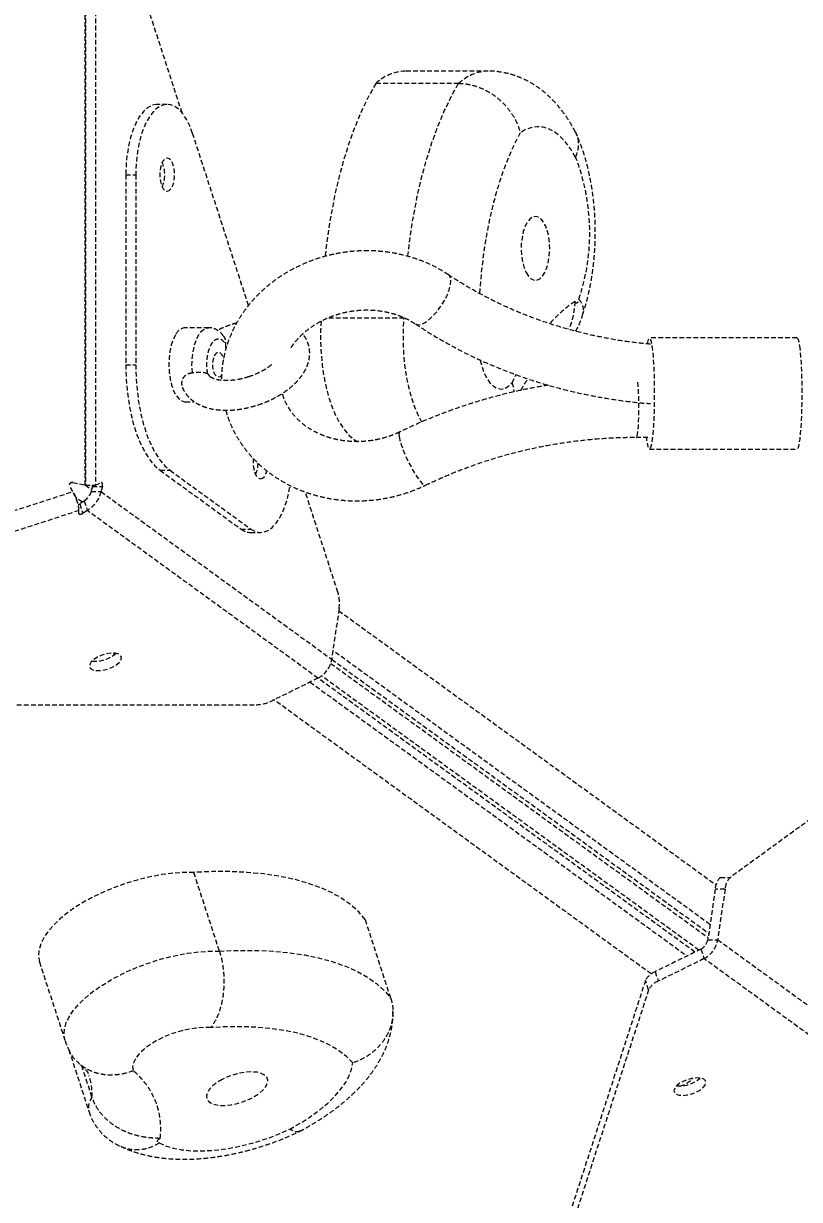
# Model space of a CAD drawing. Header units: millimetres. Extents: x -6061 to 5100, y -3651 to 3328.
# Drawn here: x -997 to -787.3, y -200.9 to 116.9 of the extents above; entities that cross this region are included whole.
import ezdxf

# ---------------------------------------------------------------- set-up
doc = ezdxf.new("R2010")
doc.units = ezdxf.units.MM
doc.linetypes.add('HIDDEN', pattern=[1.905, 1.27, -0.635])
for name, color, linetype in [('DIKOM_ОБЪЕКТ', 7, 'Continuous'), ('DIKOM_РАЗМЕР_ЗОНА', 7, 'Continuous'), ('DIKOM_РАЗМЕР_ОБЪЕКТА', 7, 'Continuous')]:
    doc.layers.add(name, color=color, linetype=linetype)
doc.styles.add('style1', font='arialbd.ttf', dxfattribs={"width": 0.8})
doc.dimstyles.new('1-50', dxfattribs={"dimtxt": 300, "dimasz": 200, "dimexe": 100, "dimexo": 0, "dimgap": 100, "dimtad": 1, "dimtxsty": 'style1', "dimcen": 200, "dimclrd": 7, "dimclre": 7, "dimclrt": 7, "dimadec": 1, "dimazin": 2, "dimtfac": 1, "dimtmove": 0, "dimatfit": 2, "dimfxl": 0, "dimlwd": 25, "dimlwe": 18, "dimarcsym": 0})

# ---------------------------------------------------------------- blocks, each defined once
blk = doc.blocks.new('*D0')
at = {"layer": 'Defpoints', "color": 0, "transparency": 16777216}
for p in [(3244.44, 1090.08), (-2954.24, -571.35), (3244.44, -1487.03)]:
    blk.add_point(p, dxfattribs=at)
at = {"layer": 'DIKOM_РАЗМЕР_ОБЪЕКТА', "color": 7, "lineweight": 18, "transparency": 16777216}
for p, q in [((3244.44, 1090.08), (3244.44, -1587.03)), ((-2954.24, -571.35), (-2954.24, -1587.03))]:
    blk.add_line(p, q, dxfattribs=at)
at = {"layer": 'DIKOM_РАЗМЕР_ОБЪЕКТА', "color": 7, "lineweight": 25, "transparency": 16777216}
blk.add_line((-2754.24, -1487.03), (3044.44, -1487.03), dxfattribs=at)
at = {"layer": 'DIKOM_РАЗМЕР_ОБЪЕКТА', "color": 7, "transparency": 16777216}
for points in [[(-2754.24, -1453.69), (-2754.24, -1520.36), (-2954.24, -1487.03)], [(3044.44, -1453.69), (3044.44, -1520.36), (3244.44, -1487.03)]]:
    blk.add_solid(points, dxfattribs=at)
at = {"layer": 'DIKOM_РАЗМЕР_ОБЪЕКТА', "color": 7, "transparency": 16777216, "insert": (279.31, -1118.98), "char_height": 300, "attachment_point": 5, "style": 'style1'}
blk.add_mtext('{\\fArial|b0|i0|c204|p34;\\H1.75x;6200}', dxfattribs=at)
blk = doc.blocks.new('*D1')
at = {"layer": 'Defpoints', "color": 0, "transparency": 16777216}
for p in [(2324.34, 3327.92), (-5419.16, -2822.08), (-1808.64, -2822.08)]:
    blk.add_point(p, dxfattribs=at)
at = {"layer": 'DIKOM_РАЗМЕР_ЗОНА', "color": 7, "lineweight": 18, "transparency": 16777216}
for p, q in [((2324.34, 3327.92), (-5519.16, 3327.92)), ((-1808.64, -2822.08), (-5519.16, -2822.08))]:
    blk.add_line(p, q, dxfattribs=at)
at = {"layer": 'DIKOM_РАЗМЕР_ЗОНА', "color": 7, "lineweight": 25, "transparency": 16777216}
blk.add_line((-5419.16, 3127.92), (-5419.16, -2622.08), dxfattribs=at)
at = {"layer": 'DIKOM_РАЗМЕР_ЗОНА', "color": 7, "transparency": 16777216}
for points in [[(-5452.49, 3127.92), (-5385.83, 3127.92), (-5419.16, 3327.92)], [(-5452.49, -2622.08), (-5385.83, -2622.08), (-5419.16, -2822.08)]]:
    blk.add_solid(points, dxfattribs=at)
at = {"layer": 'DIKOM_РАЗМЕР_ЗОНА', "color": 7, "transparency": 16777216, "insert": (-5787.21, -178.18), "char_height": 300, "attachment_point": 5, "rotation": 90, "style": 'style1'}
blk.add_mtext('{\\fArial|b0|i0|c204|p34;\\H1.75x;6150}', dxfattribs=at)
blk = doc.blocks.new('*D2')
at = {"layer": 'Defpoints', "color": 0, "transparency": 16777216}
for p in [(5097.78, 1174.32), (-4808.91, -571.39), (5097.78, -3550.63)]:
    blk.add_point(p, dxfattribs=at)
at = {"layer": 'DIKOM_РАЗМЕР_ЗОНА', "color": 7, "lineweight": 18, "transparency": 16777216}
for p, q in [((5097.78, 1174.32), (5097.78, -3650.63)), ((-4808.91, -571.39), (-4808.91, -3650.63))]:
    blk.add_line(p, q, dxfattribs=at)
at = {"layer": 'DIKOM_РАЗМЕР_ЗОНА', "color": 7, "lineweight": 25, "transparency": 16777216}
blk.add_line((-4608.91, -3550.63), (4897.78, -3550.63), dxfattribs=at)
at = {"layer": 'DIKOM_РАЗМЕР_ЗОНА', "color": 7, "transparency": 16777216}
for points in [[(-4608.91, -3517.3), (-4608.91, -3583.96), (-4808.91, -3550.63)], [(4897.78, -3517.3), (4897.78, -3583.96), (5097.78, -3550.63)]]:
    blk.add_solid(points, dxfattribs=at)
at = {"layer": 'DIKOM_РАЗМЕР_ЗОНА', "color": 7, "transparency": 16777216, "insert": (864.15, -3182.58), "char_height": 300, "attachment_point": 5, "style": 'style1'}
blk.add_mtext('{\\fArial|b0|i0|c204|p34;\\H1.75x;9900}', dxfattribs=at)
blk = doc.blocks.new('*D3')
at = {"layer": 'Defpoints', "color": 0, "transparency": 16777216}
for p in [(-3174.2, 1527.92), (2804.07, 1527.92), (-2373.39, -1022.08)]:
    blk.add_point(p, dxfattribs=at)
at = {"layer": 'DIKOM_РАЗМЕР_ОБЪЕКТА', "color": 7, "lineweight": 18, "transparency": 16777216}
for p, q in [((2804.07, 1527.92), (-3274.2, 1527.92)), ((-2373.39, -1022.08), (-3274.2, -1022.08))]:
    blk.add_line(p, q, dxfattribs=at)
at = {"layer": 'DIKOM_РАЗМЕР_ОБЪЕКТА', "color": 7, "lineweight": 25, "transparency": 16777216}
blk.add_line((-3174.2, -822.08), (-3174.2, 1327.92), dxfattribs=at)
at = {"layer": 'DIKOM_РАЗМЕР_ОБЪЕКТА', "color": 7, "transparency": 16777216}
for points in [[(-3207.54, 1327.92), (-3140.87, 1327.92), (-3174.2, 1527.92)], [(-3207.54, -822.08), (-3140.87, -822.08), (-3174.2, -1022.08)]]:
    blk.add_solid(points, dxfattribs=at)
at = {"layer": 'DIKOM_РАЗМЕР_ОБЪЕКТА', "color": 7, "transparency": 16777216, "insert": (-3542.25, 166.98), "char_height": 300, "attachment_point": 5, "rotation": 90, "style": 'style1'}
blk.add_mtext('{\\fArial|b0|i0|c204|p34;\\H1.75x;2550}', dxfattribs=at)

msp = doc.modelspace()

# ---------------------------------------------------------------- linework, layer by layer
at = {"layer": 'DIKOM_ОБЪЕКТ', "color": 7, "linetype": 'HIDDEN', "lineweight": 15}
for p, q in [((-980.326, -7.829), (-980.329, 139.151)), ((-980.244, 139.151), (-980.241, -7.83)), ((-977.561, 139.151), (-977.558, -7.829)), ((-954.146, 92.729), (-968.373, 136.519)), ((-871.422, 103.994), (-893.782, 103.994)), ((-879.467, 100.685), (-901.828, 100.685)), ((-958.197, 95.027), (-960.88, 95.027)), ((-936.21, 40.678), (-951.323, 87.194)), ((-969.375, 76.027), (-966.691, 76.028)), ((-969.375, 76.027), (-969.373, 24.69)), ((-966.691, 76.028), (-966.69, 24.69)), ((-894.18, 37.294), (-914.801, 37.294)), ((-947.015, 34.689), (-953.276, 34.688)), ((-788.018, 31.906), (-827.867, 31.906)), ((-969.373, 24.69), (-966.69, 24.69)), ((-864.999, 19.813), (-863.885, 22.1)), ((-953.275, 14.688), (-950.882, 14.688)), ((-831.502, 5.087), (-828.064, 5.087)), ((-980.241, 0.296), (-980.327, 0.574)), ((-827.867, 1.906), (-788.018, 1.906)), ((-980.326, -6.34), (-980.241, -6.43)), ((-960.103, -3.843), (-957.42, -3.843)), ((-960.103, -3.843), (-938.27, -19.711)), ((-957.42, -3.843), (-935.586, -19.711)), ((-983.676, -9.609), (-984.468, -8.202)), ((-983.704, -7.151), (-980.326, -7.829)), ((-983.704, -7.151), (-983.704, -7.151)), ((-983.704, -7.151), (-980.326, -7.83)), ((-980.326, -7.812), (-978.606, -9.063)), ((-980.326, -7.83), (-980.326, -7.829)), ((-980.241, -7.83), (-977.558, -7.829)), ((-978.389, -8.202), (-978.743, -9.609)), ((-978.524, -7.83), (-978.347, -7.959)), ((-978.389, -8.202), (-975.706, -8.202)), ((-977.558, -7.829), (-976.048, -7.151)), ((-975.706, -8.202), (-976.06, -9.609)), ((-1123.059, -54.895), (-983.676, -9.609)), ((-982.425, -12.474), (-982.904, -10.999)), ((-981.091, -12.471), (-982.838, -11.201)), ((-980.597, -12.161), (-981.826, -12.932)), ((-980.597, -12.161), (-979.768, -14.713)), ((-978.743, -9.609), (-976.06, -9.609)), ((-976.06, -9.609), (-913.734, -54.901)), ((-912.07, -36.778), (-920.877, -9.671)), ((-982.018, -14.713), (-1121.401, -59.999)), ((-982.102, -15.484), (-982.018, -14.713)), ((-981.826, -12.932), (-980.997, -15.484)), ((-979.768, -14.713), (-980.997, -15.484)), ((-917.442, -60.005), (-979.768, -14.713)), ((-938.27, -19.711), (-935.586, -19.711)), ((-935.644, -20.641), (-932.961, -20.641)), ((-911.753, -41.262), (-913.734, -54.901)), ((-911.828, -41.779), (-809.889, -115.842)), ((-714.933, -47.632), (-806.025, -113.825)), ((-811.528, -126.56), (-913.393, -52.551)), ((-913.995, -56.005), (-812.039, -130.081)), ((-913.734, -54.902), (-811.869, -128.912)), ((-917.442, -60.005), (-929.801, -66.104)), ((-815.578, -134.015), (-917.443, -60.005)), ((-814.519, -133.492), (-916.475, -59.416)), ((-919.574, -61.057), (-817.709, -135.066)), ((-827.395, -139.938), (-929.335, -65.874)), ((-1116.901, -67.182), (-934.164, -67.187)), ((-944.081, -133.742), (-950.991, -112.476)), ((-808.709, -113.825), (-806.025, -113.825)), ((-810.144, -117.035), (-812.125, -130.673)), ((-807.461, -117.035), (-810.144, -117.035)), ((-807.461, -117.035), (-809.442, -130.673)), ((-897.764, -146.478), (-904.674, -125.211)), ((-813.979, -133.225), (-826.338, -139.325)), ((-813.979, -133.225), (-813.15, -135.777)), ((-812.125, -130.673), (-809.442, -130.673)), ((-809.442, -130.673), (-747.111, -175.963)), ((-813.15, -135.777), (-825.509, -141.877)), ((-750.82, -181.067), (-813.15, -135.777)), ((-992.698, -136.672), (-985.788, -157.938)), ((-826.338, -139.325), (-825.509, -141.877)), ((-828.948, -141.682), (-863.857, -249.096)), ((-828.118, -144.234), (-828.948, -141.682)), ((-828.118, -144.234), (-863.028, -251.648)), ((-984.759, -160.406), (-979.319, -177.149)), ((-978.505, -173.2), (-981.254, -164.738))]:
    msp.add_line(p, q, dxfattribs=at)
at = {"layer": 'DIKOM_ОБЪЕКТ', "color": 7, "linetype": 'HIDDEN', "lineweight": 15, "flags": 128}
for points in [[(-901.828, 100.685), (-903.803, 97.114), (-905.664, 93.248), (-907.402, 89.106), (-909.009, 84.707), (-910.476, 80.072), (-911.798, 75.223), (-912.969, 70.181), (-913.981, 64.973), (-914.831, 59.621), (-915.515, 54.151), (-915.534, 53.98)], [(-893.172, 53.991), (-893.155, 54.151), (-892.471, 59.621), (-891.62, 64.973), (-890.608, 70.181), (-889.438, 75.223), (-888.116, 80.072), (-886.648, 84.707), (-885.041, 89.106), (-883.303, 93.248), (-881.442, 97.114), (-879.467, 100.685)], [(-960.88, 95.027), (-961.176, 95.015), (-962.355, 94.738), (-963.505, 94.097), (-964.604, 93.104), (-965.63, 91.779), (-966.564, 90.147), (-967.387, 88.24), (-968.084, 86.096), (-968.64, 83.755), (-969.046, 81.265), (-969.292, 78.672), (-969.375, 76.027)], [(-951.323, 87.194), (-952.085, 89.225), (-952.965, 90.998), (-953.948, 92.481), (-955.013, 93.643), (-956.141, 94.462), (-957.308, 94.923), (-958.492, 95.015), (-959.671, 94.738), (-960.821, 94.097), (-961.92, 93.104), (-962.947, 91.779), (-963.88, 90.147), (-964.704, 88.24), (-965.4, 86.096), (-965.957, 83.756), (-966.362, 81.265), (-966.608, 78.672), (-966.691, 76.028)], [(-847.845, 80.786), (-849.116, 82.916), (-850.475, 84.753), (-851.91, 86.277), (-853.405, 87.473), (-854.946, 88.33), (-856.518, 88.839), (-858.105, 88.994), (-859.691, 88.794), (-861.26, 88.242), (-862.796, 87.342)], [(-862.796, 87.342), (-864.47, 84.092), (-866.034, 80.578), (-867.478, 76.817), (-868.795, 72.83), (-869.978, 68.638), (-871.021, 64.264), (-871.917, 59.731), (-872.663, 55.063), (-873.254, 50.286), (-873.688, 45.424), (-873.79, 43.897)], [(-958.195, 71.527), (-957.628, 71.709), (-957.108, 72.241), (-956.675, 73.08), (-956.365, 74.157), (-956.204, 75.386), (-956.204, 76.667), (-956.365, 77.896), (-956.675, 78.973), (-957.108, 79.812), (-957.629, 80.344), (-958.195, 80.527), (-958.762, 80.344), (-959.283, 79.812), (-959.716, 78.974), (-960.026, 77.896), (-960.187, 76.667), (-960.187, 75.386), (-960.026, 74.158), (-959.716, 73.08), (-959.283, 72.241), (-958.762, 71.709), (-958.195, 71.527)], [(-861.191, 49.561), (-860.549, 48.566), (-859.831, 47.881), (-859.066, 47.533), (-858.286, 47.536), (-857.521, 47.891), (-856.805, 48.582), (-856.165, 49.582), (-855.628, 50.849), (-855.216, 52.333), (-854.947, 53.971), (-854.83, 55.696), (-854.871, 57.44), (-855.068, 59.128), (-855.413, 60.694), (-855.892, 62.072), (-856.485, 63.207), (-857.169, 64.051), (-857.914, 64.57), (-858.691, 64.744), (-859.467, 64.564), (-860.212, 64.038), (-860.893, 63.188), (-861.485, 62.049), (-861.961, 60.666), (-862.304, 59.098), (-862.498, 57.407), (-862.536, 55.664), (-862.416, 53.939), (-862.144, 52.303), (-861.73, 50.824), (-861.191, 49.561)], [(-891.053, 35.662), (-890.955, 35.605), (-890.28, 35.461), (-889.432, 35.637), (-888.453, 36.126), (-887.387, 36.904), (-886.286, 37.935), (-885.199, 39.17), (-884.177, 40.553), (-883.27, 42.018), (-882.519, 43.497), (-881.959, 44.921), (-881.616, 46.222), (-881.507, 47.341), (-881.637, 48.225), (-881.998, 48.833), (-882.159, 48.962)], [(-847.983, 41.803), (-847.857, 41.573), (-847.709, 41.424), (-847.549, 41.366), (-847.388, 41.403), (-847.237, 41.533), (-847.105, 41.747), (-847.004, 42.029), (-846.938, 42.361)], [(-916.602, 36.485), (-916.72, 34.098), (-916.738, 30.878), (-916.598, 27.672), (-916.299, 24.521), (-915.846, 21.464), (-915.243, 18.538), (-914.5, 15.779), (-913.624, 13.222), (-912.627, 10.897), (-911.521, 8.834), (-910.32, 7.058), (-909.037, 5.591), (-907.69, 4.451), (-906.723, 3.858)], [(-889.338, 9.134), (-890.267, 10.897), (-891.264, 13.222), (-892.139, 15.779), (-892.883, 18.538), (-893.485, 21.464), (-893.938, 24.521), (-894.237, 27.672), (-894.378, 30.878), (-894.359, 34.098), (-894.18, 37.294)], [(-955.929, 32.737), (-956.562, 31.468), (-957.077, 29.955), (-957.454, 28.251), (-957.68, 26.418), (-957.746, 24.523), (-957.651, 22.634), (-957.398, 20.819), (-956.996, 19.143), (-956.46, 17.669), (-955.808, 16.448), (-955.065, 15.524), (-954.257, 14.932), (-953.414, 14.693), (-953.275, 14.688)], [(-951.373, 22.455), (-951.483, 24.371), (-951.427, 26.298), (-951.207, 28.166), (-950.83, 29.903), (-950.31, 31.446), (-949.668, 32.737), (-948.927, 33.728), (-948.114, 34.382), (-947.26, 34.673), (-947.008, 34.689)], [(-828.425, 30.461), (-828.354, 30.818), (-828.164, 31.511), (-827.966, 31.862), (-827.767, 31.862), (-827.569, 31.511), (-827.379, 30.819), (-827.2, 29.8)], [(-788.018, 31.906), (-787.918, 31.862), (-787.721, 31.511), (-787.53, 30.819), (-787.351, 29.8)], [(-827.2, 29.8), (-827.036, 28.479), (-826.892, 26.887), (-826.771, 25.06), (-826.676, 23.043), (-826.608, 20.882), (-826.57, 18.627), (-826.563, 16.333), (-826.585, 14.051), (-826.638, 11.837), (-826.72, 9.741), (-826.829, 7.813), (-826.961, 6.099), (-827.116, 4.638), (-827.287, 3.464), (-827.473, 2.605), (-827.667, 2.082), (-827.866, 1.906), (-828.066, 2.081), (-828.26, 2.604), (-828.445, 3.463), (-828.617, 4.636), (-828.67, 5.087)], [(-787.351, 29.8), (-787.188, 28.479), (-787.044, 26.887), (-786.923, 25.06), (-786.827, 23.043), (-786.76, 20.882), (-786.722, 18.627), (-786.714, 16.333), (-786.737, 14.051), (-786.79, 11.837), (-786.872, 9.741), (-786.98, 7.813), (-787.113, 6.099), (-787.267, 4.638), (-787.439, 3.464), (-787.624, 2.605), (-787.819, 2.082), (-788.018, 1.906), (-788.018, 1.906)], [(-943.428, 21.952), (-943.875, 21.445), (-944.37, 21.29), (-944.862, 21.503), (-945.296, 22.061), (-945.625, 22.904), (-945.814, 23.94), (-945.842, 25.058), (-945.707, 26.135), (-945.422, 27.056), (-945.019, 27.72), (-944.542, 28.056), (-944.042, 28.027), (-943.573, 27.636), (-943.186, 26.926), (-942.965, 26.18)], [(-873.613, 25.885), (-873.242, 24.436), (-872.605, 22.608), (-871.841, 21.041), (-870.972, 19.776), (-870.022, 18.85), (-869.017, 18.286), (-867.984, 18.1), (-866.951, 18.299), (-865.947, 18.875), (-864.999, 19.813)], [(-969.373, 24.69), (-969.286, 21.27), (-969.024, 17.895), (-968.593, 14.608), (-967.997, 11.453), (-967.243, 8.47), (-966.343, 5.699), (-965.307, 3.175), (-964.15, 0.932), (-962.885, -1.002), (-961.531, -2.6), (-960.103, -3.843)], [(-966.69, 24.69), (-966.602, 21.27), (-966.341, 17.895), (-965.909, 14.608), (-965.313, 11.453), (-964.56, 8.47), (-963.66, 5.699), (-962.624, 3.175), (-961.466, 0.932), (-960.202, -1.001), (-958.847, -2.6), (-957.42, -3.843)], [(-831.146, 19.964), (-831.026, 18.925), (-830.928, 17.612), (-830.857, 16.088), (-830.816, 14.424), (-830.807, 12.697), (-830.83, 10.988), (-830.885, 9.378), (-830.969, 7.941), (-831.078, 6.744), (-831.206, 5.845), (-831.349, 5.283), (-831.498, 5.087), (-831.502, 5.087)], [(-895.338, 6.534), (-895.433, 6.459), (-895.563, 6.033), (-895.52, 5.293)], [(-895.52, 5.293), (-895.306, 4.275), (-894.93, 3.026), (-894.411, 1.604), (-893.771, 0.076), (-893.042, -1.486), (-892.257, -3.011), (-891.454, -4.426), (-890.669, -5.665), (-889.939, -6.67), (-889.299, -7.395), (-888.778, -7.805), (-888.401, -7.881), (-888.366, -7.867)], [(-934.923, -0.63), (-934.953, -1.001), (-934.953, -2.282), (-934.792, -3.511), (-934.483, -4.588), (-934.05, -5.427), (-933.529, -5.959), (-932.962, -6.141)], [(-932.962, -6.141), (-932.395, -5.959), (-931.874, -5.427), (-931.441, -4.588), (-931.247, -3.995)], [(-984.586, -7.776), (-984.586, -7.777), (-984.572, -7.64), (-984.533, -7.513), (-984.468, -7.399), (-984.379, -7.302), (-984.271, -7.225), (-984.145, -7.17), (-984.006, -7.139), (-983.857, -7.133), (-983.704, -7.151)], [(-935.586, -19.711), (-934.436, -20.352), (-933.257, -20.629), (-932.073, -20.537), (-930.906, -20.076), (-929.779, -19.257), (-928.713, -18.095), (-927.731, -16.613), (-926.85, -14.84), (-926.088, -12.809), (-925.461, -10.561), (-924.978, -8.14), (-924.954, -7.985)], [(-971.437, -53.47), (-972.319, -53.279), (-973.408, -53.278), (-974.614, -53.466), (-975.841, -53.829), (-976.988, -54.337), (-977.963, -54.949), (-978.687, -55.616), (-979.101, -56.282), (-979.171, -56.895), (-978.893, -57.405), (-978.288, -57.77), (-977.405, -57.961), (-976.317, -57.962), (-975.11, -57.774), (-973.884, -57.411), (-972.737, -56.902), (-971.762, -56.29), (-971.038, -55.624), (-970.624, -54.957), (-970.553, -54.344), (-970.832, -53.835), (-971.437, -53.47)], [(-972.558, -53.714), (-972.487, -53.487), (-972.46, -53.267)], [(-950.991, -112.476), (-953.743, -112.49), (-956.635, -112.692), (-959.632, -113.079), (-962.696, -113.646), (-965.79, -114.387), (-968.875, -115.292), (-971.914, -116.35), (-974.869, -117.548), (-977.704, -118.872), (-980.384, -120.304), (-982.875, -121.828), (-985.148, -123.424), (-987.173, -125.073), (-988.926, -126.755), (-990.386, -128.448), (-991.534, -130.132), (-992.356, -131.786), (-992.842, -133.39), (-992.987, -134.924), (-992.787, -136.369), (-992.698, -136.672)], [(-904.674, -125.211), (-906.435, -123.158), (-908.546, -121.258), (-910.998, -119.521), (-913.779, -117.955), (-916.877, -116.567), (-920.275, -115.364), (-923.958, -114.351), (-927.909, -113.534), (-932.11, -112.915), (-936.539, -112.499), (-941.178, -112.286), (-946.002, -112.278), (-950.991, -112.476)], [(-985.786, -157.945), (-985.877, -157.635), (-986.077, -156.19), (-985.932, -154.657), (-985.446, -153.053), (-984.624, -151.398), (-983.476, -149.714), (-982.016, -148.021), (-980.263, -146.339), (-978.238, -144.69), (-975.965, -143.094), (-973.474, -141.571), (-970.795, -140.138), (-967.96, -138.815), (-965.004, -137.616), (-961.965, -136.558), (-958.88, -135.653), (-955.786, -134.912), (-952.722, -134.345), (-949.725, -133.958), (-946.833, -133.756), (-944.081, -133.742)], [(-944.081, -133.742), (-939.093, -133.545), (-934.268, -133.552), (-929.63, -133.765), (-925.2, -134.181), (-920.999, -134.8), (-917.048, -135.618), (-913.365, -136.63), (-909.967, -137.834), (-906.87, -139.222), (-904.089, -140.788), (-901.637, -142.525), (-899.525, -144.424), (-897.764, -146.478)], [(-946.454, -154.42), (-948.39, -154.38), (-950.481, -154.541), (-952.67, -154.898), (-954.897, -155.444), (-957.101, -156.161), (-959.222, -157.031), (-961.201, -158.029), (-962.984, -159.129), (-964.523, -160.301), (-965.775, -161.512), (-966.707, -162.728), (-967.292, -163.918), (-967.514, -165.048), (-967.368, -166.087)], [(-908.065, -163.958), (-909.758, -162.233), (-911.773, -160.656), (-914.099, -159.235), (-916.722, -157.977), (-919.63, -156.89), (-922.806, -155.98), (-926.233, -155.25), (-929.893, -154.705), (-933.767, -154.349), (-937.833, -154.182), (-942.069, -154.206), (-946.454, -154.42)], [(-925.038, -181.835), (-922.176, -180.207), (-919.513, -178.495), (-917.077, -176.717), (-914.891, -174.891), (-912.978, -173.036), (-911.357, -171.169), (-910.043, -169.309), (-909.051, -167.475), (-908.389, -165.685), (-908.065, -163.958)], [(-943.343, -168.456), (-944.715, -169.273), (-945.864, -170.157), (-946.744, -171.072), (-947.318, -171.982), (-947.564, -172.848), (-947.47, -173.635), (-947.041, -174.311), (-946.294, -174.848), (-945.26, -175.225), (-943.982, -175.425), (-942.511, -175.441), (-940.908, -175.272), (-939.238, -174.925), (-937.57, -174.414), (-935.972, -173.76), (-934.509, -172.99), (-933.243, -172.135), (-932.223, -171.23), (-931.492, -170.313), (-931.08, -169.421), (-931.004, -168.59), (-931.267, -167.855), (-931.857, -167.245), (-932.752, -166.786), (-933.914, -166.496), (-935.296, -166.387), (-936.841, -166.464), (-938.486, -166.723), (-940.164, -167.155), (-941.805, -167.74), (-943.343, -168.456)], [(-813.365, -170.641), (-812.822, -169.968), (-812.611, -169.327), (-812.751, -168.77), (-813.23, -168.343), (-814.009, -168.08), (-815.025, -168.002), (-816.196, -168.116), (-817.426, -168.412), (-818.617, -168.866), (-819.671, -169.442), (-820.504, -170.093), (-821.047, -170.766), (-821.257, -171.407), (-821.117, -171.964), (-820.638, -172.391), (-819.859, -172.654), (-818.844, -172.732), (-817.673, -172.618), (-816.442, -172.322), (-815.252, -171.868), (-814.198, -171.292), (-813.365, -170.641)], [(-960.381, -185.565), (-958.625, -186.361), (-956.592, -186.984), (-954.309, -187.426), (-951.805, -187.682), (-949.109, -187.747), (-946.257, -187.623), (-943.284, -187.309), (-940.227, -186.81), (-937.124, -186.133), (-934.015, -185.285), (-930.939, -184.277), (-927.934, -183.123), (-925.038, -181.835)], [(-960.112, -184.386), (-960.412, -184.548), (-960.656, -184.731), (-960.826, -184.921), (-960.912, -185.107), (-960.907, -185.274), (-960.811, -185.412), (-960.632, -185.511), (-960.381, -185.565)]]:
    msp.add_lwpolyline(points, dxfattribs=at)
at = {"layer": 'DIKOM_ОБЪЕКТ', "color": 7, "linetype": 'HIDDEN', "lineweight": 15}
for centre, radius, start, end in [((-893.408, 91.652), 12.348, 91.73553, 132.98916), ((-871.123, 91.835), 12.163, 91.47477, 133.31933), ((-900.6, 60.317), 56.587, 341.49848, 21.20572), ((-967.127, 76.026), 8.298, 336.16351, 23.84056), ((-967.161, 76.026), 8.329, 336.25727, 23.74681), ((-827.974, 12.204), 35.727, 124.05826, 138.45042), ((-952.942, 31.454), 3.251, 95.89659, 156.76316), ((-941.258, -1.877), 7.622, 335.84991, 359.8754), ((-940.929, -1.948), 7.293, 335.30461, 0.36765), ((-983.903, -7.81), 0.688, 73.2333, 214.75988), ((-935.58, -16.289), 4.353, 231.83903, 269.158), ((-921.942, -39.731), 10.304, 351.45179, 16.65059), ((-977.611, -47.162), 8.263, 264.05092, 311.94946), ((-920.539, -53.855), 6.885, 296.73242, 351.26855), ((-934.405, -56.889), 10.301, 271.34427, 296.54985), ((-805.2, -117.32), 4.953, 135.1144, 176.70226), ((-802.517, -117.319), 4.952, 135.1151, 176.70551), ((-815.528, -130.151), 3.443, 296.73799, 351.2668), ((-816.248, -129.628), 6.886, 296.73453, 351.2674), ((-824.538, -143.94), 4.954, 111.30485, 152.88252), ((-823.71, -146.491), 4.953, 111.29992, 152.88745), ((-994.994, -172.438), 16.507, 357.35446, 17.76314), ((-979.965, -181.671), 20.038, 352.21206, 51.05076), ((-819.708, -161.821), 8.348, 264.28741, 311.33789), ((-821.458, -163.169), 7.244, 284.60444, 316.99773), ((-974.784, -176.026), 4.672, 142.78844, 193.89885)]:
    msp.add_arc(centre, radius, start, end, dxfattribs=at)
for centre, major_axis, ratio, start_param, end_param in [((-978.731, -7.954), (0.108, 0.821), 0.4620046, 4.466604, 4.76775), ((-976.048, -7.954), (0.108, 0.821), 0.4620046, 4.466604, 6.5609991), ((-982.167, -12.684), (0.747, 0.356), 0.4620464, 4.3746812, 4.9580352), ((-981.338, -15.236), (0.747, 0.356), 0.4620464, 2.8636401, 4.9580352)]:
    msp.add_ellipse(centre, major_axis=major_axis, ratio=ratio, start_param=start_param, end_param=end_param, dxfattribs=at)
for points, knots in [([(-847.881, 87.557), (-848.116, 87.998), (-848.921, 89.506), (-850.384, 91.81), (-852.315, 94.364), (-854.307, 96.55), (-856.4, 98.449), (-858.586, 100.066), (-860.86, 101.41), (-863.295, 102.516), (-865.883, 103.358), (-868.591, 103.846), (-870.458, 104.043), (-871.402, 103.989), (-871.45, 103.986)], [0, 0, 0, 0, 0.0485122, 0.1657993, 0.2695585, 0.368759, 0.4633546, 0.5539277, 0.6412557, 0.7261405, 0.8183237, 0.9078515, 0.9952484, 1, 1, 1, 1]), ([(-879.467, 100.685), (-878.71, 100.648), (-877.195, 100.575), (-874.872, 100.004), (-872.596, 99.103), (-870.418, 97.875), (-868.406, 96.352), (-866.603, 94.578), (-865.073, 92.594), (-863.695, 90.192), (-863.049, 88.397), (-862.799, 87.354), (-862.796, 87.342)], [0, 0, 0, 0, 0.1058337, 0.2116553, 0.317469, 0.4232774, 0.5294693, 0.6356708, 0.7428791, 0.8500971, 0.9982858, 1, 1, 1, 1]), ([(-847.921, 87.536), (-847.763, 87.25), (-847.336, 86.477), (-847.075, 85.017), (-847.109, 83.07), (-847.502, 81.623), (-847.837, 80.805), (-847.845, 80.786)], [0, 0, 0, 0, 0.15001811, 0.4063095, 0.662598, 0.99198674, 1, 1, 1, 1]), ([(-845.955, 38.123), (-845.879, 38.339), (-845.424, 39.645), (-844.72, 42.131), (-843.916, 45.607), (-843.302, 49.156), (-842.861, 52.75), (-842.591, 56.376), (-842.489, 60.016), (-842.552, 63.655), (-842.783, 67.275), (-843.18, 70.861), (-843.75, 74.396), (-844.494, 77.87), (-845.432, 81.264), (-846.486, 84.399), (-847.327, 86.316), (-847.714, 87.196)], [0, 0, 0, 0, 0.0145187, 0.0876765, 0.1597598, 0.2309071, 0.3012965, 0.3711531, 0.4407041, 0.5101739, 0.579758, 0.6496396, 0.7200646, 0.791298, 0.8636329, 0.9373628, 1, 1, 1, 1]), ([(-882.158, 48.961), (-882.698, 49.311), (-884.16, 50.256), (-886.694, 51.601), (-889.779, 52.922), (-893.001, 53.978), (-896.33, 54.766), (-899.74, 55.276), (-903.202, 55.506), (-906.686, 55.451), (-910.163, 55.112), (-913.605, 54.493), (-916.981, 53.596), (-920.265, 52.429), (-923.427, 51.001), (-926.441, 49.323), (-929.28, 47.409), (-931.92, 45.273), (-934.336, 42.934), (-936.507, 40.412), (-938.414, 37.729), (-940.039, 34.91), (-941.367, 31.98), (-942.393, 28.965), (-943.094, 25.894), (-943.482, 23.046), (-943.49, 21.229), (-943.493, 20.451)], [0, 0, 0, 0, 0.0239485, 0.0648071, 0.1057423, 0.1467921, 0.1879369, 0.2291603, 0.2704423, 0.3117755, 0.3531449, 0.3945452, 0.4359686, 0.4774056, 0.5188468, 0.5602856, 0.6017022, 0.6430782, 0.6843922, 0.7256154, 0.766721, 0.8076831, 0.8484781, 0.889093, 0.9295239, 0.9697809, 1, 1, 1, 1]), ([(-827.579, 30.239), (-828.622, 30.328), (-831.614, 30.582), (-836.496, 31.292), (-842.209, 32.345), (-847.83, 33.669), (-853.346, 35.245), (-858.741, 37.072), (-864.001, 39.144), (-869.112, 41.454), (-874.055, 43.999), (-878.405, 46.51), (-881.043, 48.233), (-882.158, 48.961)], [0, 0, 0, 0, 0.0520883, 0.1494136, 0.2467458, 0.3440878, 0.441441, 0.5388175, 0.636216, 0.733643, 0.8311126, 0.9286273, 1, 1, 1, 1]), ([(-847.983, 41.803), (-847.984, 41.795), (-848.056, 41.167), (-848.183, 39.845), (-848.527, 37.74), (-848.999, 35.825), (-849.521, 34.678), (-849.714, 34.255)], [0, 0, 0, 0, 0.0032807, 0.2471186, 0.4999004, 0.8157259, 1, 1, 1, 1]), ([(-846.938, 42.361), (-846.933, 42.355), (-846.486, 41.834), (-845.945, 40.79), (-845.676, 39.44), (-845.834, 38.722), (-845.902, 38.41)], [0, 0, 0, 0, 0.0050595, 0.4306167, 0.752777, 1, 1, 1, 1]), ([(-924.697, 29.315), (-924.447, 29.697), (-923.787, 30.705), (-922.415, 32.23), (-920.643, 33.858), (-918.65, 35.313), (-916.479, 36.578), (-914.154, 37.635), (-911.71, 38.467), (-909.181, 39.062), (-906.603, 39.412), (-904.015, 39.512), (-901.453, 39.363), (-898.956, 38.968), (-896.557, 38.338), (-894.294, 37.481), (-892.466, 36.568), (-891.443, 35.912), (-891.059, 35.666)], [0, 0, 0, 0, 0.0409938, 0.1083023, 0.1749344, 0.241093, 0.3069396, 0.3725749, 0.4380752, 0.50348, 0.5688182, 0.6341049, 0.6993578, 0.7645928, 0.829855, 0.8951962, 0.9607074, 1, 1, 1, 1]), ([(-847.864, 33.726), (-847.75, 33.897), (-847.289, 34.586), (-846.679, 35.922), (-846.131, 37.319), (-845.942, 38.173), (-845.89, 38.407)], [0, 0, 0, 0, 0.12041178, 0.48697321, 0.85939354, 1, 1, 1, 1]), ([(-939.384, 35.941), (-939.843, 35.815), (-941.067, 35.479), (-942.558, 34.899), (-943.826, 34.353), (-944.348, 34.09), (-944.586, 33.97)], [0, 0, 0, 0, 0.25508291, 0.68069385, 0.85467635, 1, 1, 1, 1]), ([(-891.059, 35.666), (-890.162, 35.076), (-887.609, 33.396), (-883.249, 30.802), (-877.933, 27.963), (-872.447, 25.366), (-866.809, 23.015), (-861.031, 20.917), (-855.127, 19.077), (-849.113, 17.499), (-843.004, 16.183), (-836.812, 15.152), (-831.671, 14.48), (-828.582, 14.255), (-827.597, 14.184)], [0, 0, 0, 0, 0.04909184, 0.13975879, 0.23045981, 0.32120679, 0.41199781, 0.5028241, 0.59368264, 0.68457113, 0.77548101, 0.8664108, 0.9573589, 1, 1, 1, 1]), ([(-943.034, 32.512), (-943.238, 32.768), (-943.673, 33.313), (-944.51, 33.976), (-945.506, 34.46), (-946.368, 34.698), (-946.87, 34.664), (-947, 34.655)], [0, 0, 0, 0, 0.2113463, 0.4506969, 0.6844219, 0.918469, 1, 1, 1, 1]), ([(-943.053, 32.497), (-942.959, 32.381), (-942.694, 32.055), (-942.444, 31.246), (-942.415, 30.568), (-942.4, 30.197)], [0, 0, 0, 0, 0.199736, 0.5631619, 1, 1, 1, 1]), ([(-933.596, 13.833), (-932.846, 14.098), (-931.789, 14.472), (-930.287, 15.136), (-929.038, 15.749), (-927.624, 16.55), (-926.232, 17.458), (-924.887, 18.479), (-923.631, 19.6), (-922.496, 20.817), (-921.51, 22.121), (-920.702, 23.504), (-920.104, 24.952), (-919.739, 26.45), (-919.633, 27.974), (-919.804, 29.504), (-920.289, 30.999), (-920.895, 32.17), (-921.414, 32.761), (-921.576, 32.945)], [0, 0, 0, 0, 0.0774045, 0.1090467, 0.161305, 0.2151811, 0.2726605, 0.3323354, 0.3937209, 0.4564563, 0.5202427, 0.584469, 0.6485279, 0.7119612, 0.7748463, 0.8378821, 0.9022519, 0.9695731, 1, 1, 1, 1]), ([(-947.255, 22.191), (-947.344, 22.905), (-947.528, 24.371), (-947.387, 26.699), (-946.937, 28.79), (-946.22, 30.417), (-945.312, 31.468), (-944.287, 31.812), (-943.25, 31.424), (-942.678, 30.599), (-942.4, 30.197)], [0, 0, 0, 0, 0.1216381, 0.2499993, 0.3783581, 0.5000008, 0.6216381, 0.7500003, 0.8783652, 1, 1, 1, 1]), ([(-942.4, 30.197), (-942.406, 29.852), (-942.414, 29.432), (-942.339, 29.057), (-942.326, 28.992)], [0, 0, 0, 0, 0.8243364, 1, 1, 1, 1]), ([(-951.373, 22.455), (-951.824, 22.381), (-952.729, 22.232), (-953.751, 21.41), (-954.291, 20.339), (-954.314, 19.437), (-954.224, 18.847), (-954.103, 18.645), (-954.07, 18.592)], [0, 0, 0, 0, 0.2365838, 0.4749397, 0.6776525, 0.8753608, 0.967056, 1, 1, 1, 1]), ([(-947.255, 22.191), (-947.462, 22.288), (-947.836, 22.463), (-948.719, 22.594), (-949.663, 22.601), (-950.592, 22.525), (-951.124, 22.478), (-951.373, 22.455)], [0, 0, 0, 0, 0.2474451, 0.4481042, 0.6494294, 0.8365563, 1, 1, 1, 1]), ([(-930.035, 24.649), (-930.229, 24.489), (-930.722, 24.082), (-931.674, 23.454), (-932.73, 22.851), (-933.756, 22.346), (-934.837, 21.874), (-935.641, 21.592), (-936.101, 21.431)], [0, 0, 0, 0, 0.1275305, 0.3244385, 0.5156838, 0.6551244, 0.8025863, 1, 1, 1, 1]), ([(-946.695, 21.541), (-946.735, 21.631), (-946.888, 21.968), (-947.1, 22.097), (-947.255, 22.191)], [0, 0, 0, 0, 0.26598156, 1, 1, 1, 1]), ([(-936.101, 21.431), (-936.684, 21.253), (-937.506, 21.002), (-938.72, 20.735), (-939.74, 20.555), (-940.907, 20.422), (-942.054, 20.368), (-943.146, 20.397), (-944.135, 20.507), (-944.987, 20.684), (-945.673, 20.907), (-946.18, 21.148), (-946.502, 21.367), (-946.653, 21.524), (-946.663, 21.544), (-946.668, 21.554)], [0, 0, 0, 0, 0.10660038, 0.15009295, 0.22142837, 0.29418529, 0.37060653, 0.44829591, 0.5262182, 0.60370884, 0.68059894, 0.75740174, 0.83556513, 0.91775105, 1, 1, 1, 1]), ([(-855.196, 19.148), (-856.873, 18.867), (-860.646, 18.235), (-866.45, 16.931), (-872.601, 15.299), (-878.663, 13.398), (-884.619, 11.239), (-890.189, 8.957), (-893.713, 7.299), (-895.339, 6.533)], [0, 0, 0, 0, 0.1201447, 0.2703655, 0.4205832, 0.5708052, 0.7210235, 0.8712398, 1, 1, 1, 1]), ([(-864.999, 19.813), (-864.995, 19.8), (-864.722, 18.959), (-864.603, 18.134), (-864.486, 17.323)], [0, 0, 0, 0, 0.0154425, 1, 1, 1, 1]), ([(-862.62, 17.734), (-862.306, 18.304), (-861.682, 19.435), (-861.049, 20.397), (-860.735, 20.875)], [0, 0, 0, 0, 0.5033862, 1, 1, 1, 1]), ([(-954.083, 18.586), (-954.066, 18.529), (-953.89, 17.955), (-953.283, 16.995), (-952.279, 15.763), (-951.034, 14.726), (-949.58, 13.864), (-947.941, 13.195), (-946.167, 12.726), (-944.309, 12.452), (-942.42, 12.356), (-940.501, 12.419), (-938.732, 12.611), (-937.15, 12.886), (-935.49, 13.252), (-934.323, 13.61), (-933.596, 13.833)], [0, 0, 0, 0, 0.0086502, 0.0875467, 0.1626473, 0.2405551, 0.3216134, 0.4048828, 0.4884467, 0.570478, 0.6501433, 0.7264188, 0.8042805, 0.8607738, 0.9132666, 1, 1, 1, 1]), ([(-895.339, 6.533), (-895.706, 6.362), (-896.839, 5.834), (-898.836, 5.103), (-901.343, 4.441), (-903.912, 4.025), (-906.501, 3.857), (-909.074, 3.939), (-911.592, 4.268), (-914.02, 4.836), (-916.325, 5.632), (-918.475, 6.64), (-920.443, 7.844), (-922.207, 9.224), (-923.747, 10.763), (-925.052, 12.441), (-926.086, 14.247), (-926.751, 15.764), (-926.963, 16.694), (-927.024, 16.964)], [0, 0, 0, 0, 0.029749, 0.0918763, 0.153983, 0.2160157, 0.2780025, 0.3399491, 0.4018762, 0.4638109, 0.5258041, 0.5879364, 0.6503141, 0.713101, 0.7764919, 0.8407321, 0.9060753, 0.9727108, 1, 1, 1, 1]), ([(-942.357, 12.382), (-942.195, 11.794), (-941.761, 10.215), (-940.719, 7.746), (-939.274, 4.995), (-937.538, 2.388), (-935.541, -0.061), (-933.294, -2.33), (-930.815, -4.401), (-928.124, -6.257), (-925.242, -7.881), (-922.193, -9.26), (-919.002, -10.381), (-915.696, -11.234), (-912.303, -11.812), (-908.852, -12.11), (-905.37, -12.124), (-901.889, -11.854), (-898.436, -11.302), (-895.041, -10.471), (-891.793, -9.388), (-889.593, -8.456), (-888.488, -7.925), (-888.366, -7.867)], [0, 0, 0, 0, 0.0295356, 0.0792367, 0.1290011, 0.1788802, 0.2289191, 0.2791391, 0.329561, 0.3801851, 0.4309996, 0.4819828, 0.5331166, 0.5843781, 0.6357366, 0.6871753, 0.7386793, 0.790233, 0.8418295, 0.8934533, 0.9450979, 0.9939364, 1, 1, 1, 1]), ([(-888.366, -7.867), (-887.463, -7.438), (-884.805, -6.174), (-880.287, -4.251), (-874.781, -2.187), (-869.166, -0.371), (-863.46, 1.193), (-857.68, 2.5), (-851.842, 3.548), (-845.962, 4.333), (-840.056, 4.85), (-835.231, 5.064), (-832.382, 5.082), (-831.502, 5.087)], [0, 0, 0, 0, 0.0516537, 0.15206575, 0.2524777, 0.35287786, 0.45326923, 0.55364801, 0.65402541, 0.75439127, 0.85475766, 0.95511767, 1, 1, 1, 1]), ([(-982.018, -14.713), (-982.035, -14.386), (-982.067, -13.788), (-982.378, -12.528), (-982.916, -11.147), (-983.41, -10.147), (-983.676, -9.609)], [0, 0, 0, 0, 0.27319397, 0.50002353, 0.73040981, 1, 1, 1, 1]), ([(-982.902, -11.007), (-982.984, -10.796), (-983.112, -10.463), (-983.337, -10.131), (-983.42, -10.009)], [0, 0, 0, 0, 0.6339214, 1, 1, 1, 1]), ([(-978.743, -9.609), (-978.843, -9.868), (-979.025, -10.339), (-979.486, -11.024), (-979.998, -11.669), (-980.386, -11.988), (-980.597, -12.161)], [0, 0, 0, 0, 0.275473, 0.49992901, 0.72778549, 1, 1, 1, 1]), ([(-976.06, -9.609), (-976.225, -10.156), (-976.529, -11.158), (-977.405, -12.541), (-978.45, -13.792), (-979.307, -14.39), (-979.768, -14.713)], [0, 0, 0, 0, 0.2731918, 0.5000136, 0.730413, 1, 1, 1, 1]), ([(-944.081, -133.742), (-943.869, -134.469), (-943.438, -135.943), (-943.041, -138.364), (-942.837, -140.883), (-942.856, -143.404), (-943.093, -145.898), (-943.54, -148.251), (-944.196, -150.439), (-945.127, -152.575), (-945.942, -153.816), (-946.447, -154.411), (-946.454, -154.42)], [0, 0, 0, 0, 0.1053854, 0.2138279, 0.3192142, 0.4276507, 0.5331361, 0.6416656, 0.7474222, 0.8562196, 0.9978475, 1, 1, 1, 1]), ([(-897.764, -146.478), (-897.572, -147.202), (-897.189, -148.652), (-897.134, -150.931), (-897.477, -153.206), (-898.229, -155.428), (-899.374, -157.528), (-900.873, -159.459), (-902.697, -161.155), (-905.051, -162.758), (-906.926, -163.588), (-908.052, -163.954), (-908.065, -163.958)], [0, 0, 0, 0, 0.1058261, 0.2116542, 0.3174631, 0.4232766, 0.5294692, 0.6356707, 0.7428782, 0.8500921, 0.9982859, 1, 1, 1, 1]), ([(-922.392, -182.448), (-921.945, -182.209), (-920.366, -181.368), (-917.756, -179.824), (-914.627, -177.77), (-911.656, -175.566), (-908.856, -173.207), (-906.254, -170.682), (-903.975, -168.088), (-902.049, -165.477), (-900.486, -162.912), (-899.232, -160.336), (-898.274, -157.757), (-897.618, -155.178), (-897.255, -152.937), (-897.227, -151.552), (-897.216, -151.036)], [0, 0, 0, 0, 0.03221956, 0.11372919, 0.19612785, 0.27975979, 0.36483462, 0.45141707, 0.53920343, 0.61750709, 0.69257533, 0.76415149, 0.83255942, 0.89836382, 0.96216038, 1, 1, 1, 1]), ([(-897.206, -150.76), (-897.19, -150.521), (-897.172, -150.241), (-897.181, -149.959), (-897.183, -149.918)], [0, 0, 0, 0, 0.85481951, 1, 1, 1, 1]), ([(-985.773, -157.956), (-985.526, -158.661), (-985.154, -159.726), (-984.606, -160.709), (-984.421, -161.04)], [0, 0, 0, 0, 0.6622286, 1, 1, 1, 1]), ([(-967.368, -166.087), (-967.383, -166.093), (-968.439, -166.507), (-970.328, -167.04), (-973.038, -167.31), (-975.418, -167.167), (-977.705, -166.634), (-979.792, -165.735), (-981.676, -164.484), (-983.217, -162.905), (-984.138, -161.725), (-984.437, -161.051), (-984.437, -161.049)], [0, 0, 0, 0, 0.0022904, 0.16269, 0.281274, 0.4032511, 0.5213137, 0.6427638, 0.7605949, 0.8818254, 0.9996537, 1, 1, 1, 1]), ([(-981.597, -164.45), (-981.454, -164.568), (-980.98, -164.96), (-980.376, -165.573), (-979.838, -166.252), (-979.479, -166.848), (-979.348, -167.209), (-979.281, -167.396)], [0, 0, 0, 0, 0.08891512, 0.29613126, 0.51146329, 0.74654163, 1, 1, 1, 1]), ([(-960.112, -184.386), (-960.118, -184.385), (-960.628, -184.34), (-961.794, -184.302), (-963.791, -184.126), (-966.06, -183.723), (-968.461, -182.995), (-970.78, -181.961), (-972.9, -180.655), (-974.805, -179.078), (-976.396, -177.294), (-977.692, -175.319), (-978.231, -173.913), (-978.505, -173.2)], [0, 0, 0, 0, 0.00107709, 0.08125951, 0.16437634, 0.26822146, 0.37510889, 0.4780712, 0.58395413, 0.68648429, 0.79196249, 0.89448884, 1, 1, 1, 1]), ([(-979.308, -177.148), (-979.076, -177.79), (-978.603, -179.101), (-977.549, -180.91), (-976.285, -182.561), (-974.846, -183.987), (-973.276, -185.191), (-971.598, -186.148), (-970.336, -186.734), (-969.624, -186.936), (-969.52, -186.966)], [0, 0, 0, 0, 0.1420127, 0.2902655, 0.4342832, 0.5745378, 0.7114782, 0.8455595, 0.9773877, 1, 1, 1, 1]), ([(-970.692, -186.484), (-970.53, -186.569), (-969.534, -187.089), (-967.573, -187.851), (-964.748, -188.73), (-961.693, -189.381), (-958.433, -189.813), (-955.02, -190.012), (-951.515, -189.983), (-947.967, -189.741), (-944.404, -189.3), (-940.844, -188.674), (-937.302, -187.872), (-933.793, -186.904), (-930.33, -185.776), (-926.933, -184.491), (-924.307, -183.369), (-922.837, -182.662), (-922.439, -182.471)], [0, 0, 0, 0, 0.01217328, 0.07489676, 0.14014518, 0.20868952, 0.27972101, 0.351893, 0.42367637, 0.49458148, 0.56452976, 0.63366174, 0.7021948, 0.77034358, 0.83833546, 0.90638345, 0.9746407, 1, 1, 1, 1]), ([(-922.414, -182.406), (-922.544, -182.48), (-922.89, -182.677), (-923.739, -182.559), (-924.537, -182.175), (-925.026, -181.843), (-925.038, -181.835)], [0, 0, 0, 0, 0.20672916, 0.5491733, 0.98929858, 1, 1, 1, 1]), ([(-960.381, -185.565), (-960.39, -185.571), (-961.19, -186.127), (-962.751, -186.885), (-965.035, -187.444), (-967.091, -187.504), (-968.605, -187.322), (-969.366, -187.004), (-969.513, -186.943)], [0, 0, 0, 0, 0.0034254, 0.2922175, 0.5108404, 0.7294646, 0.9479528, 1, 1, 1, 1])]:
    msp.add_open_spline(points, degree=3, knots=knots, dxfattribs=at)

# ---------------------------------------------------------------- dimensions: what is measured, and where the dimension line sits
at = {"layer": 'DIKOM_РАЗМЕР_ЗОНА'}
dim = msp.add_linear_dim(base=(-5419.159, -2822.077), p1=(2324.34, 3327.923), p2=(-1808.638, -2822.077), angle=90, text='{\\fArial|b0|i0|c204|p34;\\H1.75x;<>}', dimstyle='1-50', dxfattribs=at)
dim.commit()
dim.dimension.update_dxf_attribs({"geometry": '*D1', "text_midpoint": (-5419.159, -178.183), "dimtype": 160})
dim = msp.add_linear_dim(base=(5097.777, -3550.63), p1=(-4808.913, -571.389), p2=(5097.777, 1174.316), text='{\\fArial|b0|i0|c204|p34;\\H1.75x;9900}', dimstyle='1-50', dxfattribs=at)
dim.commit()
dim.dimension.update_dxf_attribs({"geometry": '*D2', "text_midpoint": (864.153, -3550.63), "dimtype": 160})
at = {"layer": 'DIKOM_РАЗМЕР_ОБЪЕКТА'}
dim = msp.add_linear_dim(base=(-3174.204, 1527.923), p1=(-2373.391, -1022.077), p2=(2804.073, 1527.923), angle=90, text='{\\fArial|b0|i0|c204|p34;\\H1.75x;<>}', dimstyle='1-50', dxfattribs=at)
dim.commit()
dim.dimension.update_dxf_attribs({"geometry": '*D3', "text_midpoint": (-3174.204, 166.976), "dimtype": 160})
dim = msp.add_linear_dim(base=(3244.443, -1487.027), p1=(-2954.235, -571.349), p2=(3244.443, 1090.082), text='{\\fArial|b0|i0|c204|p34;\\H1.75x;6200}', dimstyle='1-50', dxfattribs=at)
dim.commit()
dim.dimension.update_dxf_attribs({"geometry": '*D0', "text_midpoint": (279.308, -1487.027), "dimtype": 160})

doc.saveas('drawing.dxf')
